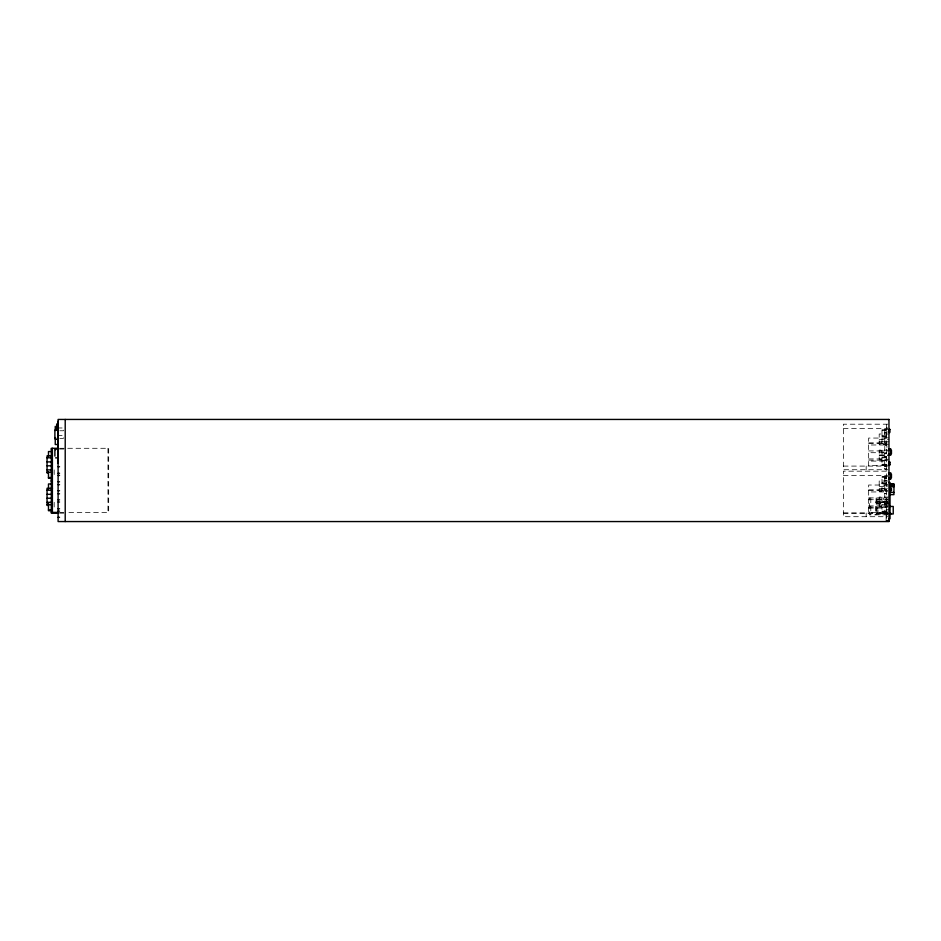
<?xml version="1.0" encoding="UTF-8"?>
<svg xmlns="http://www.w3.org/2000/svg" width="941" height="941" viewBox="0 0 941 941"><rect width="100%" height="100%" fill="white"/><g stroke="black" fill="none" stroke-linecap="round" stroke-linejoin="round"><path stroke-width="0.71" stroke-dasharray="4.71 3.53" d="M887.892 424.203L843.371 424.203L843.371 469.735L887.892 469.735M886.469 427.496L887.187 427.496M57.377 427.979L63.435 427.979L63.435 430.766L59.801 430.766M886.469 428.202L887.187 428.202M843.371 428.473L887.539 428.473M888.963 429.449L881.988 429.449L881.988 444.47M881.988 429.814L888.963 429.814M881.988 430.308L888.963 430.308M886.469 431.39L887.187 431.39M884.693 432.201L886.469 432.201M886.469 432.39L887.187 432.39M884.693 432.766L886.469 432.848M888.963 434.013L879.2 434.013L879.2 444.47L888.963 444.47M881.988 435.342L888.963 435.342M57.377 435.601L63.435 435.601L63.435 438.377L59.801 438.377M881.988 436.401L887.563 436.401M881.988 436.777L888.963 436.777M884.775 437.859L888.963 437.859M886.516 438.059L868.661 438.059L868.661 465.642L886.516 465.642M879.2 439.588L888.963 439.588M884.693 441.576L886.469 441.658M879.2 441.764L888.963 441.764M886.469 441.999L887.187 441.999M884.693 442.329L886.469 442.329M868.661 442.835L883.623 442.835L883.623 444.975L868.661 444.975M886.469 443.14L887.187 443.14M868.661 443.399L886.516 443.399M881.988 443.576L888.963 443.576M884.693 444.799L886.469 444.799M884.693 445.564L886.469 445.564M886.469 446.01L887.187 446.01M886.469 447.081L887.187 447.081M59.518 448.292L108.674 448.292L108.674 512.41L65.211 512.41M59.518 449.045L63.788 449.045M888.963 450.104L879.2 450.104L879.2 459.232L888.963 459.232M868.661 450.927L883.623 450.927L883.623 452.703L868.661 452.703M879.2 450.986L888.963 450.986M881.988 452.809L888.963 452.809M886.469 453.397L884.693 453.397L884.693 469.065L886.469 469.065L884.693 468.994M884.693 453.68L886.469 453.68M879.2 454.974L888.963 454.974M879.2 455.385L888.963 455.385M884.693 456.409L886.469 456.409M881.988 457.008L888.963 457.008M884.693 457.055L886.469 457.055M881.988 457.796L888.963 457.796M868.661 458.937L883.623 458.937L883.623 461.078L868.661 461.078M868.661 460.149L887.892 460.149M881.988 460.561L886.457 460.561M881.988 464.266L888.963 464.266M881.988 464.748L886.457 464.748M887.563 465.113L881.988 465.113L881.988 450.104M884.693 465.795L886.469 465.795M884.693 465.866L886.469 465.866M843.371 466.089L887.539 466.089M884.693 466.536L886.469 466.548M886.457 471.17L843.371 471.17L843.371 516.703L887.892 516.703M843.371 475.44L887.539 475.44M887.563 476.417L881.988 476.417L881.988 491.437M881.988 476.781L887.563 476.781M881.988 477.263L888.963 477.263M884.693 477.981L886.469 477.981M884.693 478.24L886.469 478.24M884.693 480.169L886.469 480.169M887.563 480.98L879.2 480.98L879.2 491.437L887.563 491.437M881.988 482.31L887.563 482.31M881.988 483.368L887.563 483.368M881.988 483.733L888.963 483.733M884.775 484.827L887.563 484.827M887.892 485.027L868.661 485.027L868.661 512.61L886.516 512.61M879.2 486.556L887.563 486.556M879.2 488.72L887.563 488.72M881.988 488.802L887.563 488.802M868.661 489.802L883.623 489.802L883.623 491.943L868.661 491.943M868.661 490.367L887.892 490.367M881.988 490.543L887.563 490.543M884.693 493.307L886.469 493.307M884.693 493.555L886.469 493.555M888.963 497.06L879.2 497.06L879.2 506.187L887.563 506.187M868.661 497.895L887.563 497.954M876.142 499.2L888.963 499.224M868.661 499.671L887.563 499.777M876.142 501.035L888.963 501.012M887.539 501.718L875.789 501.718L875.789 514.833M879.2 501.941L887.563 501.941M879.2 502.353L887.563 502.353M876.142 502.659L888.963 502.659M876.142 503.447L888.963 503.435M876.142 504.07L888.963 504.07M881.988 504.752L887.563 504.752M868.661 505.905L888.963 505.952M868.661 507.117L887.892 507.117M881.988 507.517L886.457 507.517M868.661 508.046L883.623 508.046L883.623 505.905M876.142 508.775L877.953 508.775M888.963 509.728L886.116 509.728L886.116 521.126M881.988 511.222L887.563 511.222M881.988 511.716L886.457 511.716M887.563 512.08L881.988 512.08L881.988 497.06M59.518 512.41L63.788 512.41M843.371 513.057L887.539 513.057M59.518 513.163L63.788 513.163M843.371 513.139L887.892 513.139M887.292 513.492L877.953 513.492L877.953 507.058M876.142 513.962L888.963 513.962M887.539 514.821L869.366 514.845L869.366 498.012M886.822 502.2L886.822 516.433M886.469 424.356L886.469 518.138M884.775 429.814L884.775 452.809M884.775 476.781L884.775 499.777M884.775 501.941L884.775 511.222M883.623 497.895L883.623 499.671M876.847 499.2L876.847 513.962M876.142 498.001L876.142 514.845M870.801 498.001L870.801 514.821M866.167 466.089L866.167 469.735M866.167 513.057L866.167 516.703M107.968 448.292L107.968 512.41M54.178 469.9L54.178 474.558M54.178 502.306L54.178 506.976M886.469 480.733L884.693 480.733L886.469 480.816M886.469 489.543L884.693 489.543L886.469 489.626M888.963 513.692L876.142 513.692L888.963 513.715"/><path stroke-width="1.41" d="M58.095 421.297L58.095 463.337M58.095 424.015L56.672 424.015L56.672 430.155L58.095 430.155M57.742 426.426L57.377 430.566M889.28 429.472L889.904 429.472M889.28 430.437L889.904 430.437M889.28 430.59L889.904 429.331L889.28 429.331L889.28 432.554M889.28 431.249L889.904 432.507L889.28 432.354M889.28 431.401L889.904 431.401M56.672 439.329L58.095 439.329M58.095 444.517L55.248 444.517L55.248 437.53M58.095 448.292L51.32 448.292L51.32 513.163L58.095 513.163M58.095 448.869L55.601 448.869L55.601 449.763M888.963 448.822L890.739 448.822L890.739 455.232L888.963 455.232M51.32 449.045L52.39 449.045M888.963 449.304L890.033 449.304M888.963 450.421L890.739 450.421M51.32 451.551L48.473 451.551L48.473 456.632M888.963 453.633L890.739 453.633M52.484 455.867L47.05 455.867L47.05 473.005L48.473 473.005M47.05 457.808L51.896 457.808M55.601 457.867L58.095 457.867M47.05 461.902L51.896 461.902M889.28 462.219L889.904 462.302M889.28 462.36L889.904 462.36M889.28 463.207L889.904 463.207M889.28 463.478L889.904 462.102L889.28 462.102L889.28 465.442M889.28 464.019L889.904 464.019L889.28 465.395M889.28 464.289L889.904 464.289M889.28 465.125L889.904 465.125M47.05 465.819L51.896 465.819M58.095 466.736L59.518 466.736M47.05 469.9L51.896 469.9M47.05 472.253L52.484 472.253M888.963 472.829L890.739 472.805L890.739 479.216L888.963 479.216M58.095 473.288L59.518 473.288M888.963 474.405L890.739 474.405M58.095 475.417L59.518 475.417M48.473 477.558L51.32 477.558M888.963 477.616L890.739 477.616M51.32 478.299L48.473 478.299L48.473 471.782M51.32 479.992L52.39 479.992M51.32 480.745L52.39 480.71M51.32 481.451L52.39 481.451M58.095 481.768L59.518 481.768M888.963 482.462L890.033 482.462L890.033 518.797L888.963 518.797M51.32 483.968L48.473 483.968L48.473 489.049M890.21 484.027L893.95 484.003L893.95 494.637L890.21 494.648M890.21 484.133L893.95 484.286M890.21 484.439L893.95 484.439M58.095 484.674L59.518 484.674M890.21 484.603L893.95 484.603M890.21 484.78L893.95 484.78M890.21 484.968L893.95 484.968M890.21 485.168L893.95 485.168M890.21 485.356L893.95 485.356M890.21 485.568L893.95 485.568M890.21 485.779L893.95 485.779M890.21 486.779L893.95 486.779M52.484 488.285L47.05 488.285L47.05 505.423L48.473 505.423M47.05 490.214L51.896 490.214M58.095 490.72L59.518 490.72M890.21 492.402L893.95 492.402M58.095 493.802L59.518 493.802M47.05 494.319L51.896 494.319M47.05 498.236L51.896 498.236M58.095 499.847L59.518 499.847M58.095 502.012L59.518 502.012M47.05 502.306L51.896 502.306M47.05 504.67L52.484 504.67M889.68 506.446L893.232 506.446L893.232 513.986L889.68 513.986M58.095 508.763L59.518 508.763M48.473 509.975L51.32 509.975M51.32 510.716L48.473 510.716L48.473 503.4M58.095 511.139L59.518 511.139M51.32 512.41L58.095 512.41M58.095 517.327L59.518 517.327M886.469 520.914L888.963 520.914M886.116 521.126L888.963 521.126M891.456 450.245L891.456 453.809M891.456 474.229L891.456 477.793M891.456 488.308L891.456 490.802M890.739 513.163L890.739 514.057M890.386 513.127L890.386 514.045M890.033 477.828L890.033 479.216M889.904 478.216L889.904 479.475L889.28 478.216M65.211 419.439L65.211 521.561M57.377 437.965L57.377 439.376M55.248 426.344L55.248 430.543M54.884 430.072L54.884 438.835M54.884 448.998L54.884 456.103M52.39 448.292L52.39 512.41M888.963 419.439L58.095 419.439L58.095 521.561L888.963 521.561L888.963 419.439"/></g></svg>
